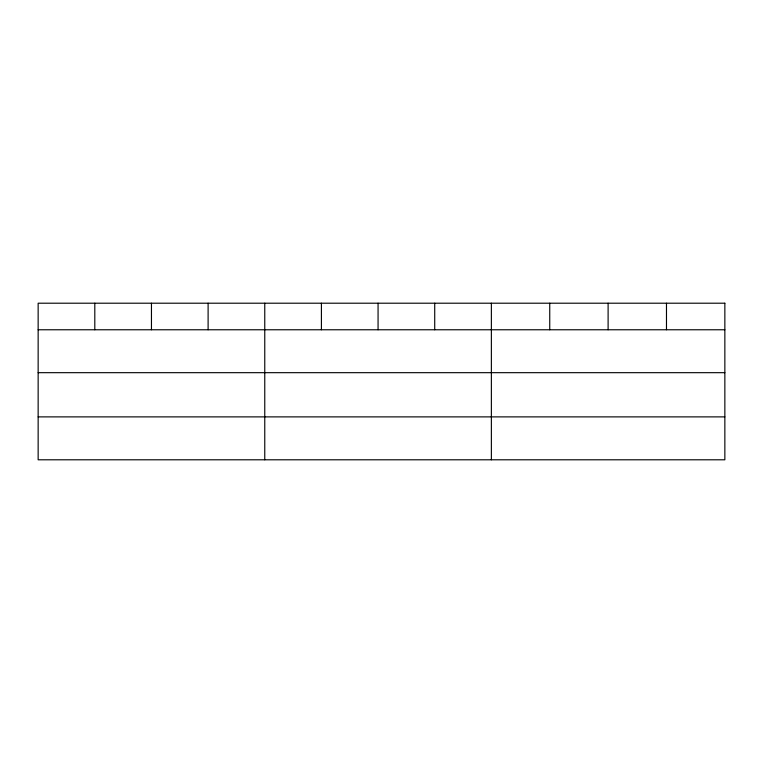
<?xml version="1.0" encoding="UTF-8"?>
<svg xmlns="http://www.w3.org/2000/svg" width="763" height="763" viewBox="0 0 763 763"><rect width="100%" height="100%" fill="white"/><g stroke="black" fill="none" stroke-linecap="round" stroke-linejoin="round"><path stroke-width="1.14" d="M38.15 329.769L724.85 329.769M38.15 372.678L724.85 372.678M38.15 416.884L724.85 416.884M666.48 303.207L666.48 329.769M608.111 303.207L608.111 329.769M549.741 303.207L549.741 329.769M491.372 303.207L491.372 459.793M434.719 303.207L434.719 329.769M378.066 303.207L378.066 329.769M321.414 303.207L321.414 329.769M264.761 303.207L264.761 459.793M208.108 303.207L208.108 329.769M151.456 303.207L151.456 329.769M94.803 303.207L94.803 329.769M724.85 303.207L38.15 303.207L38.15 459.793L724.85 459.793L724.85 303.207"/></g></svg>
